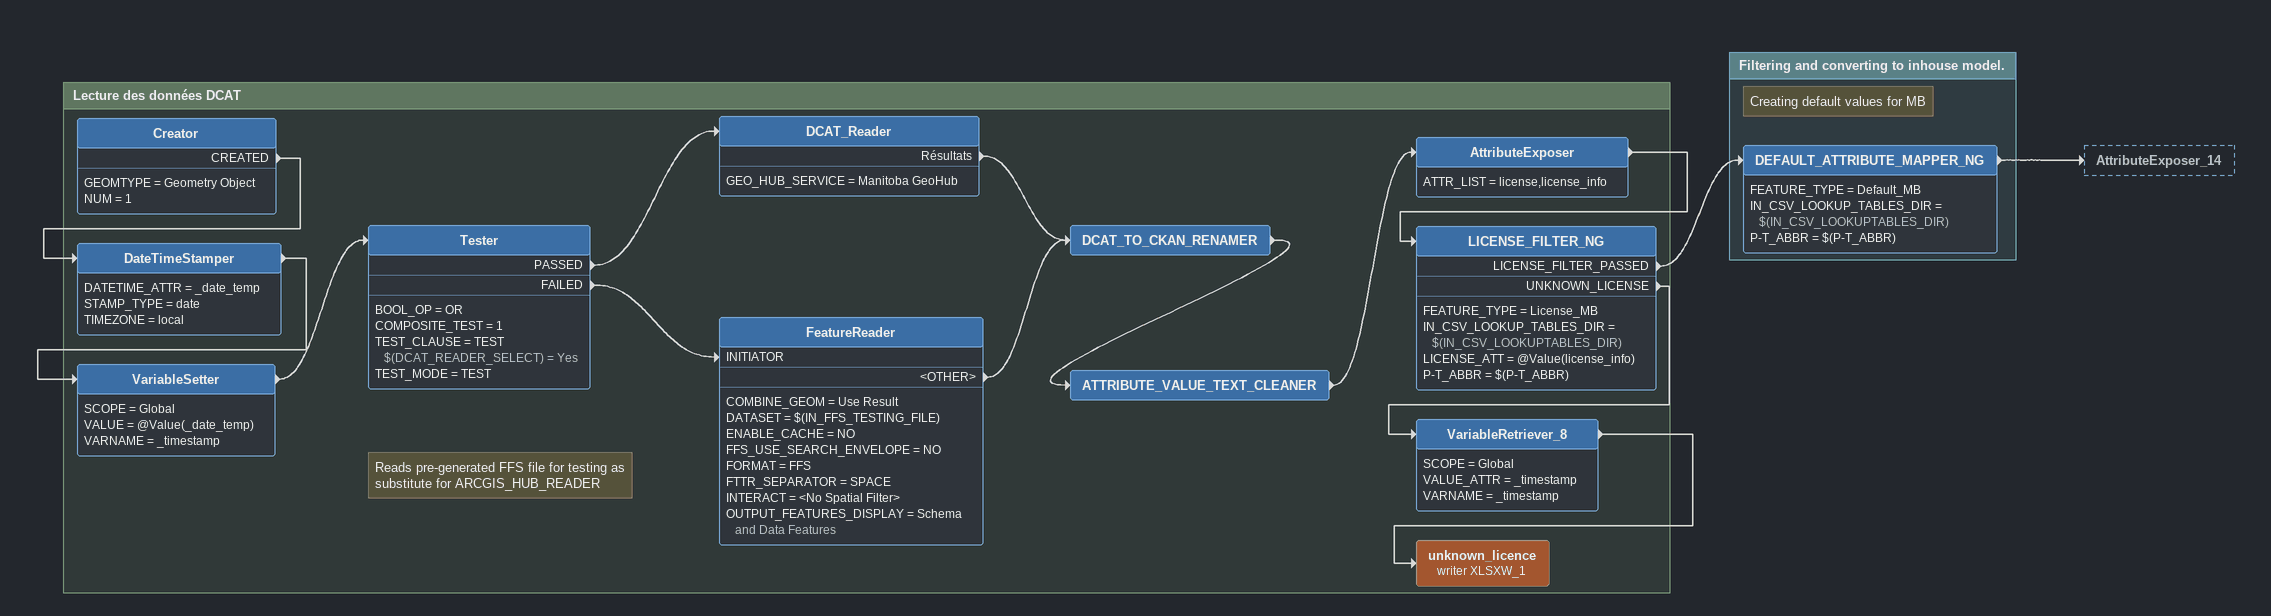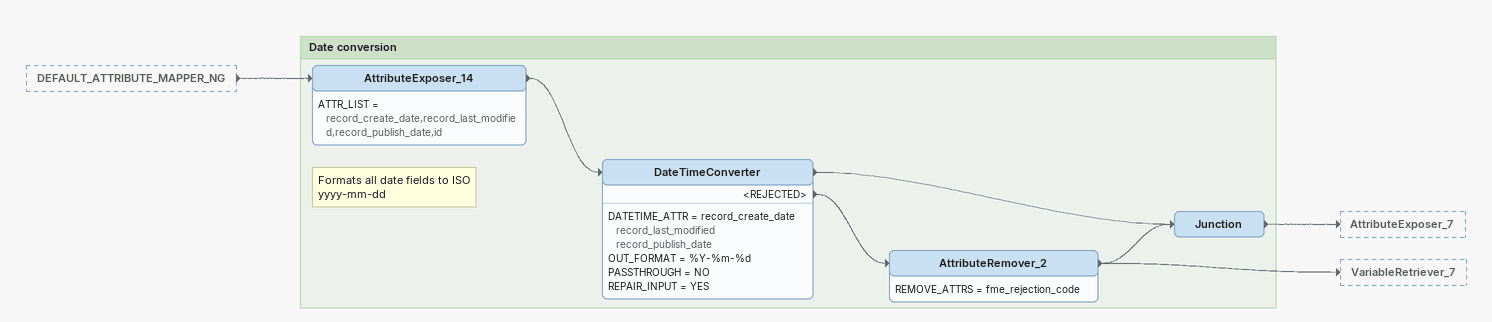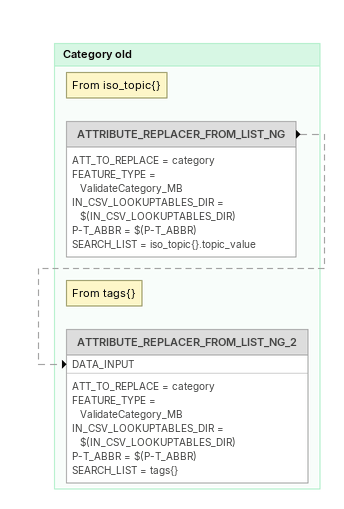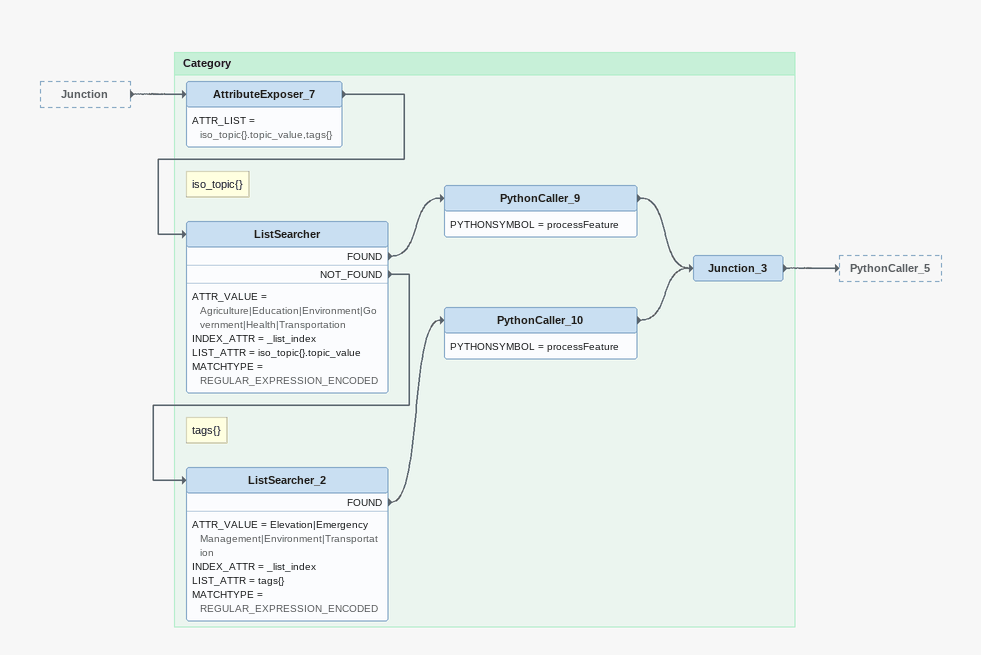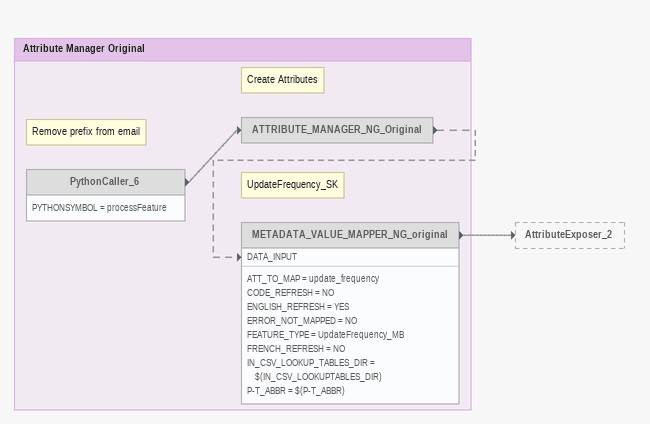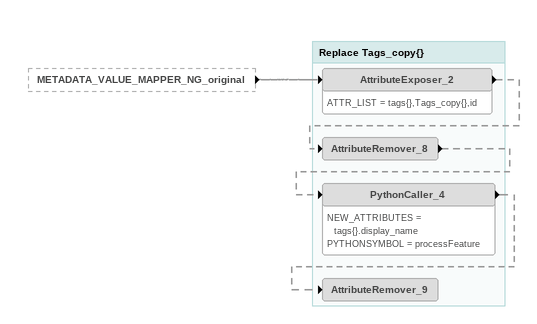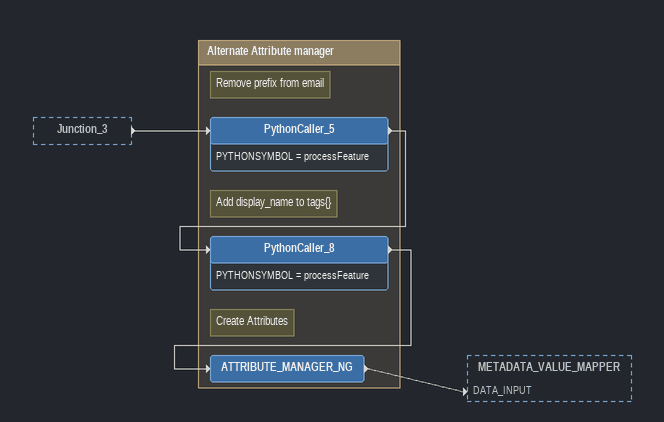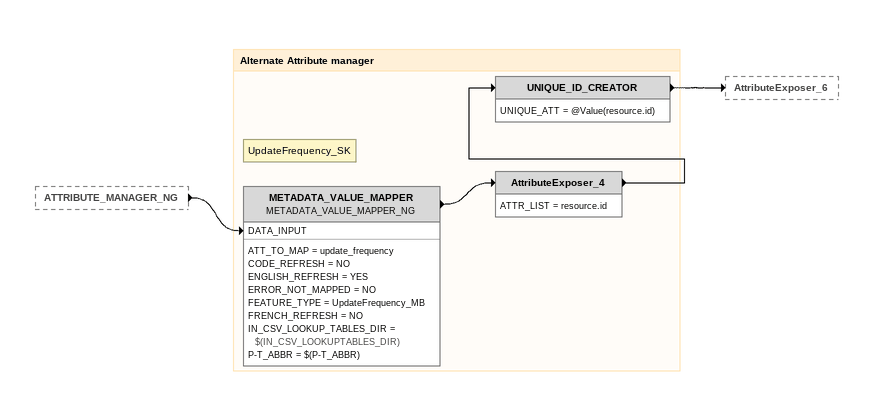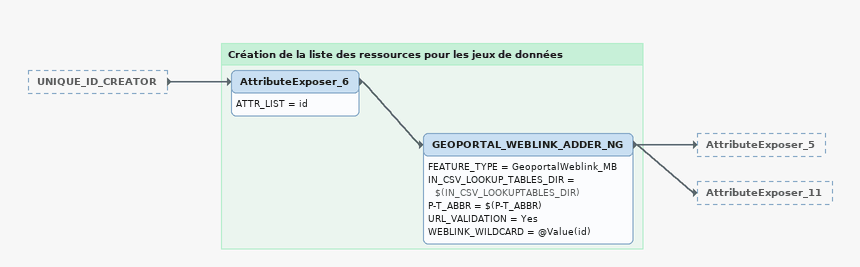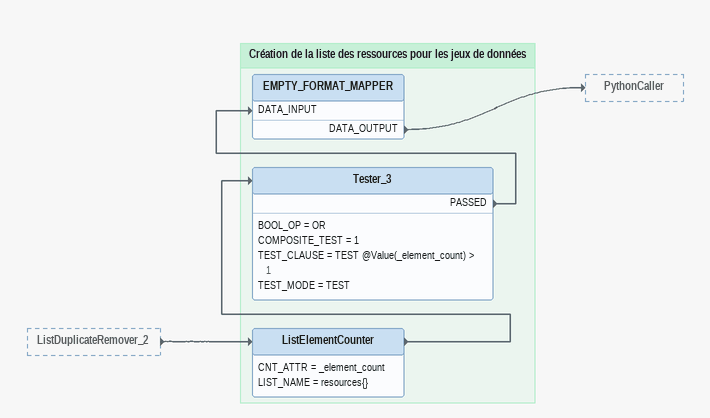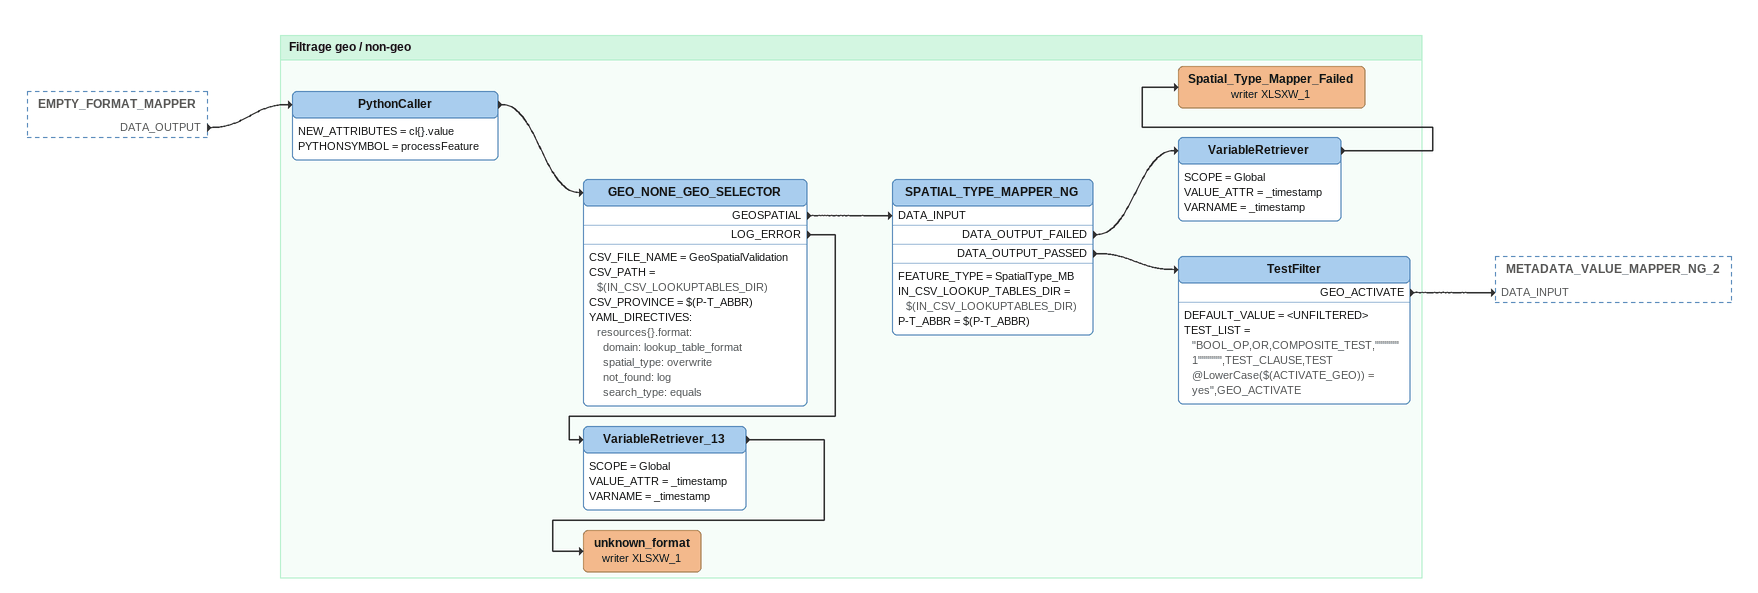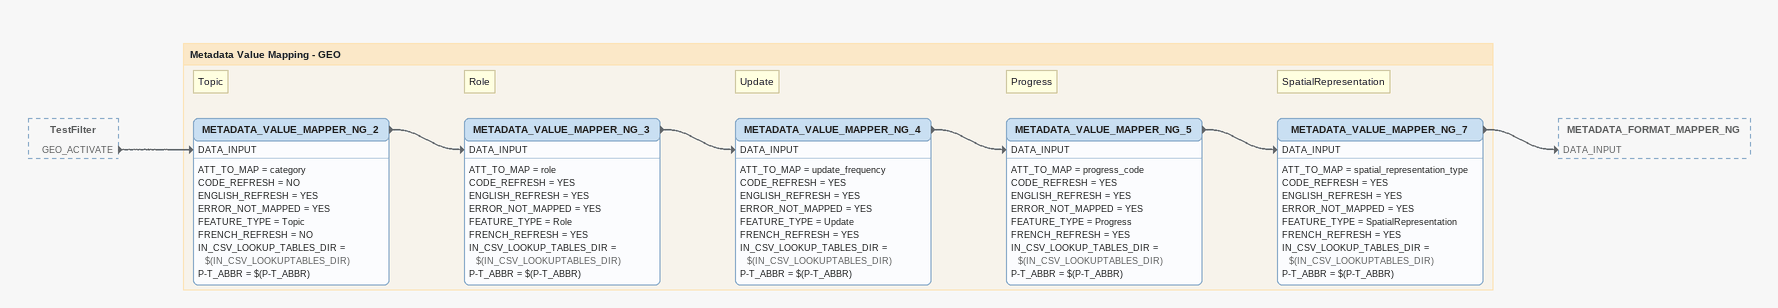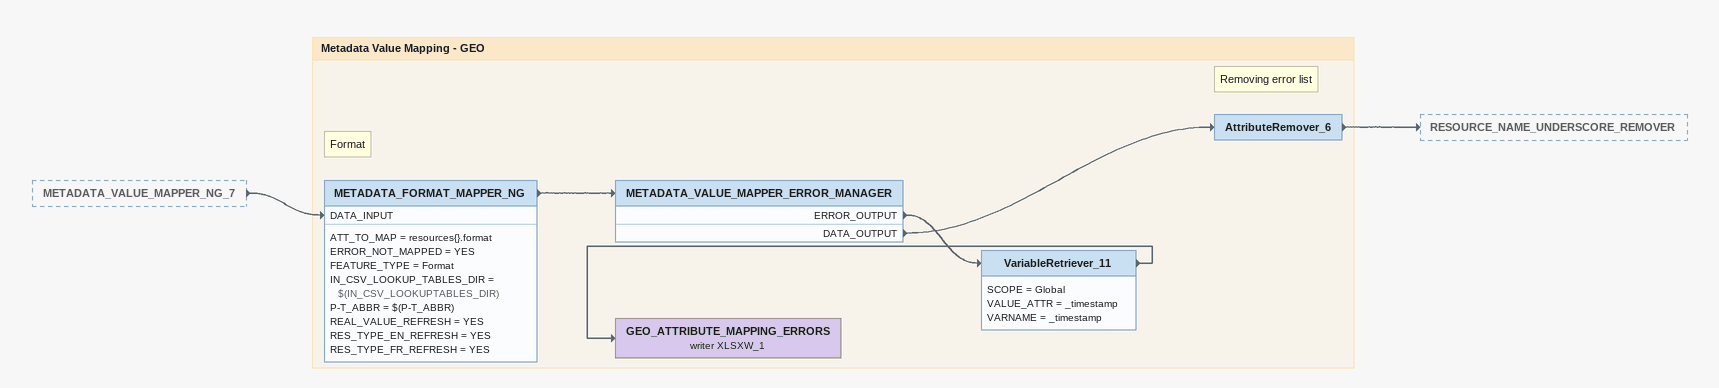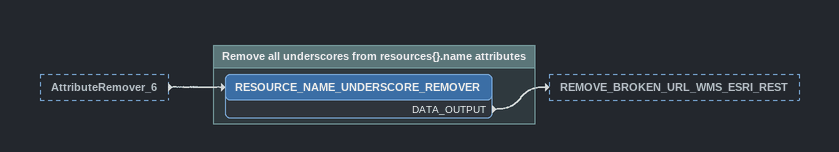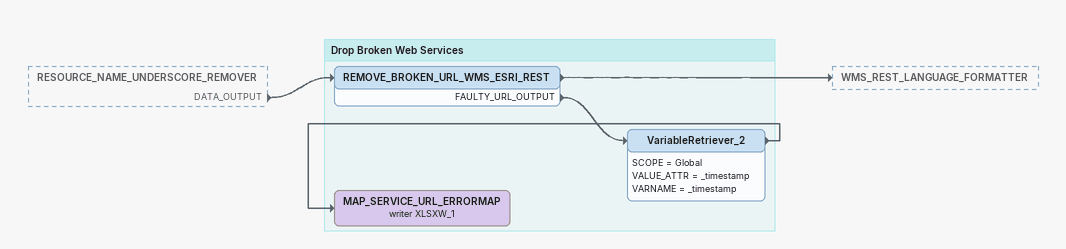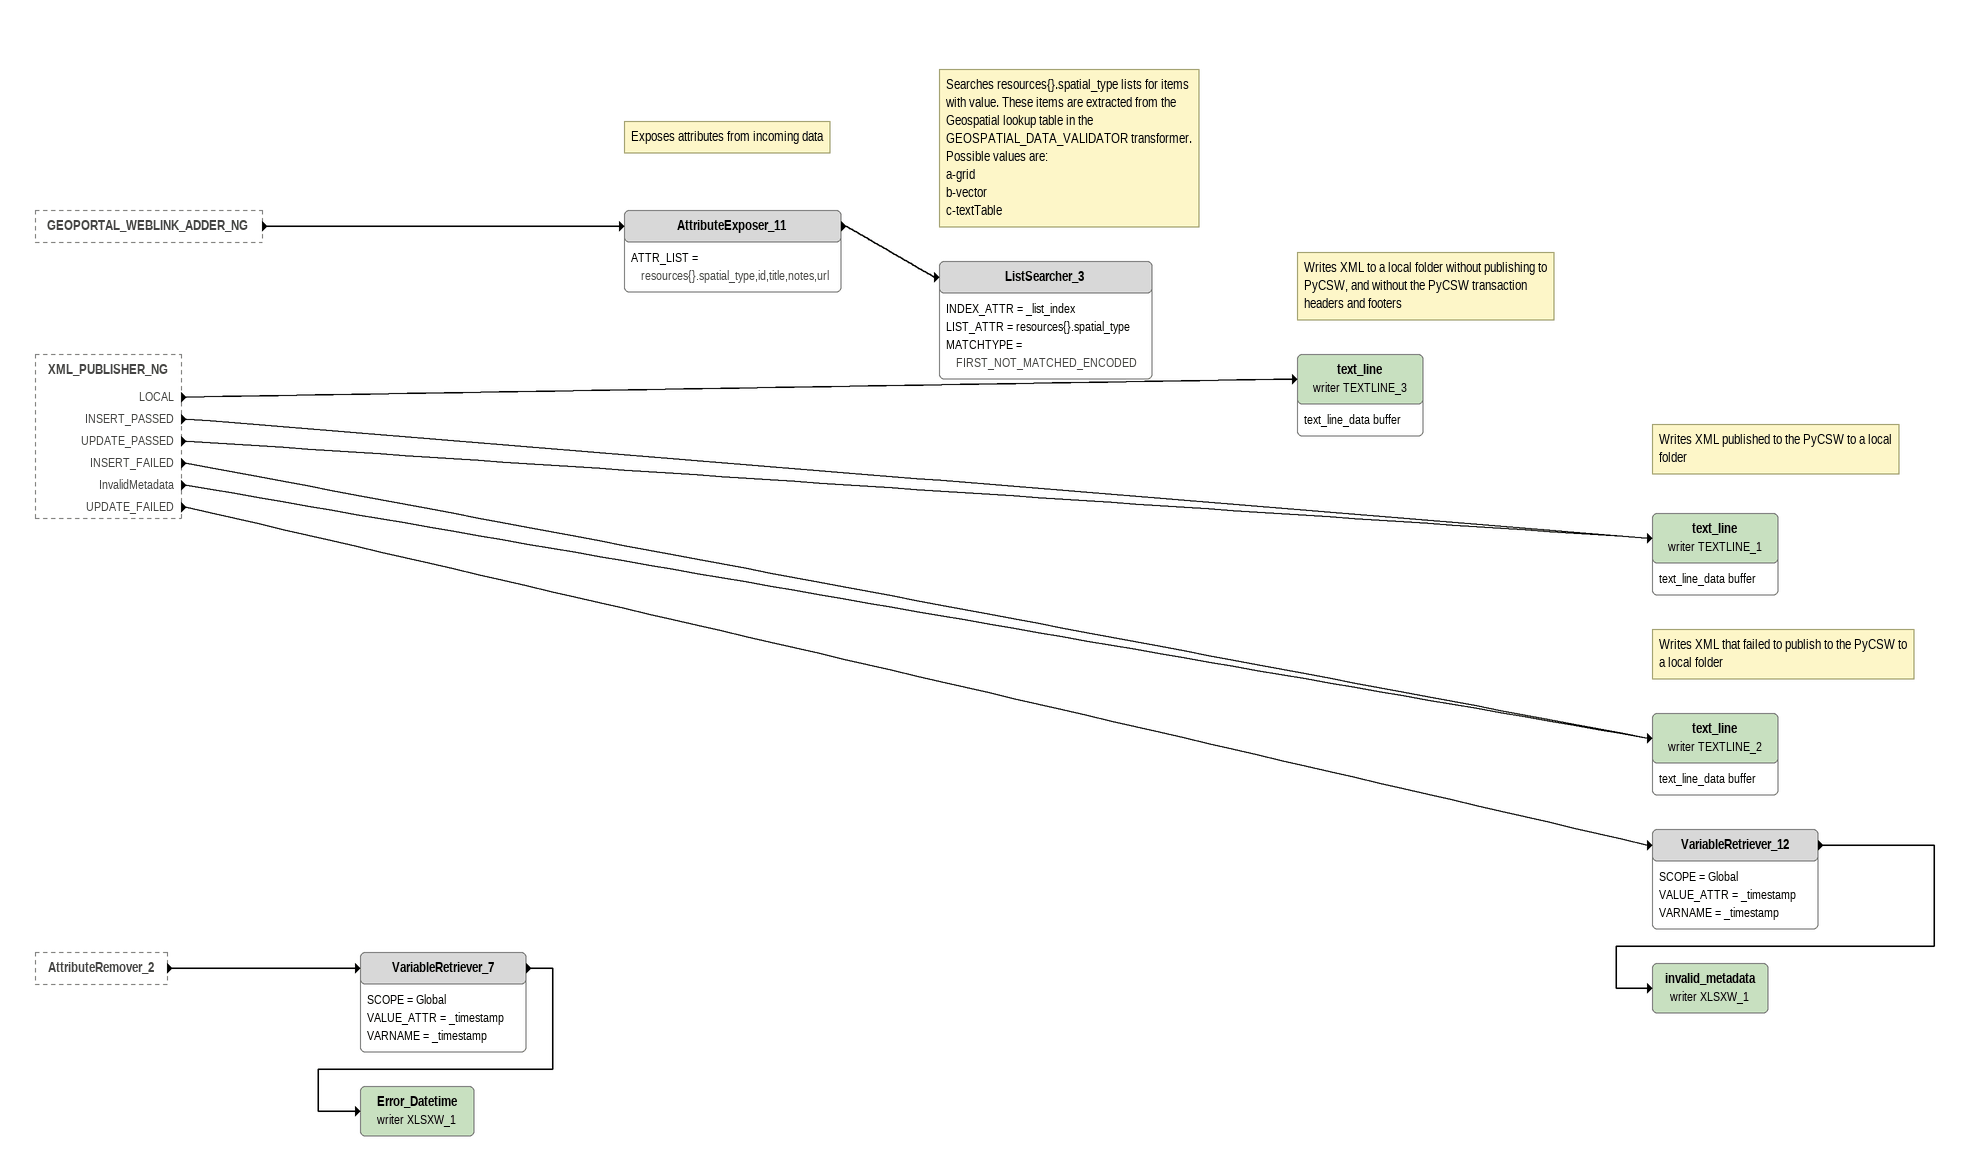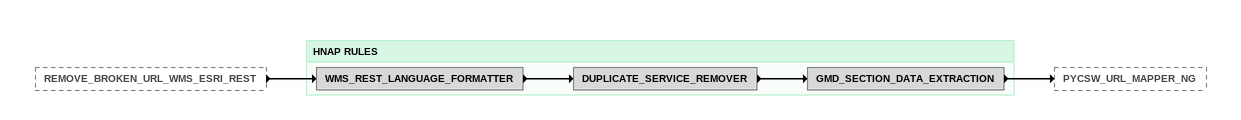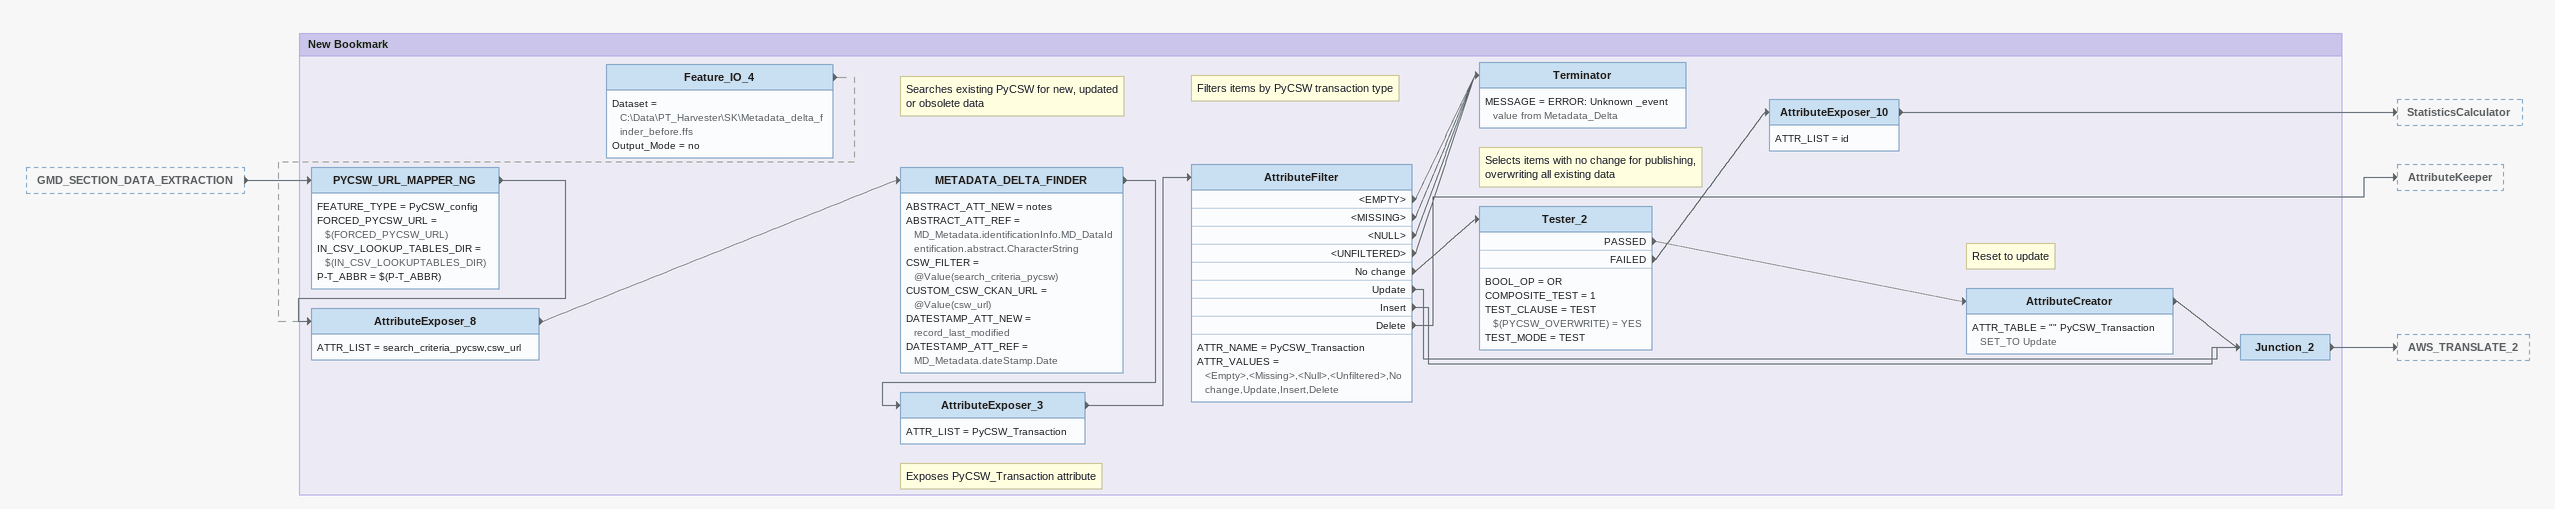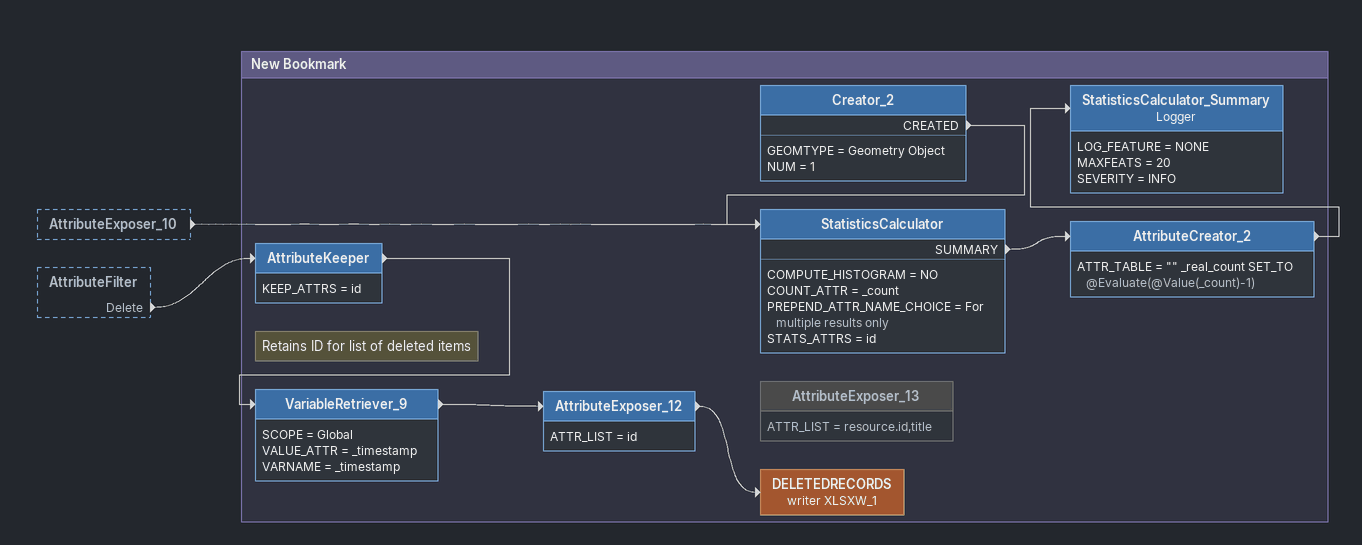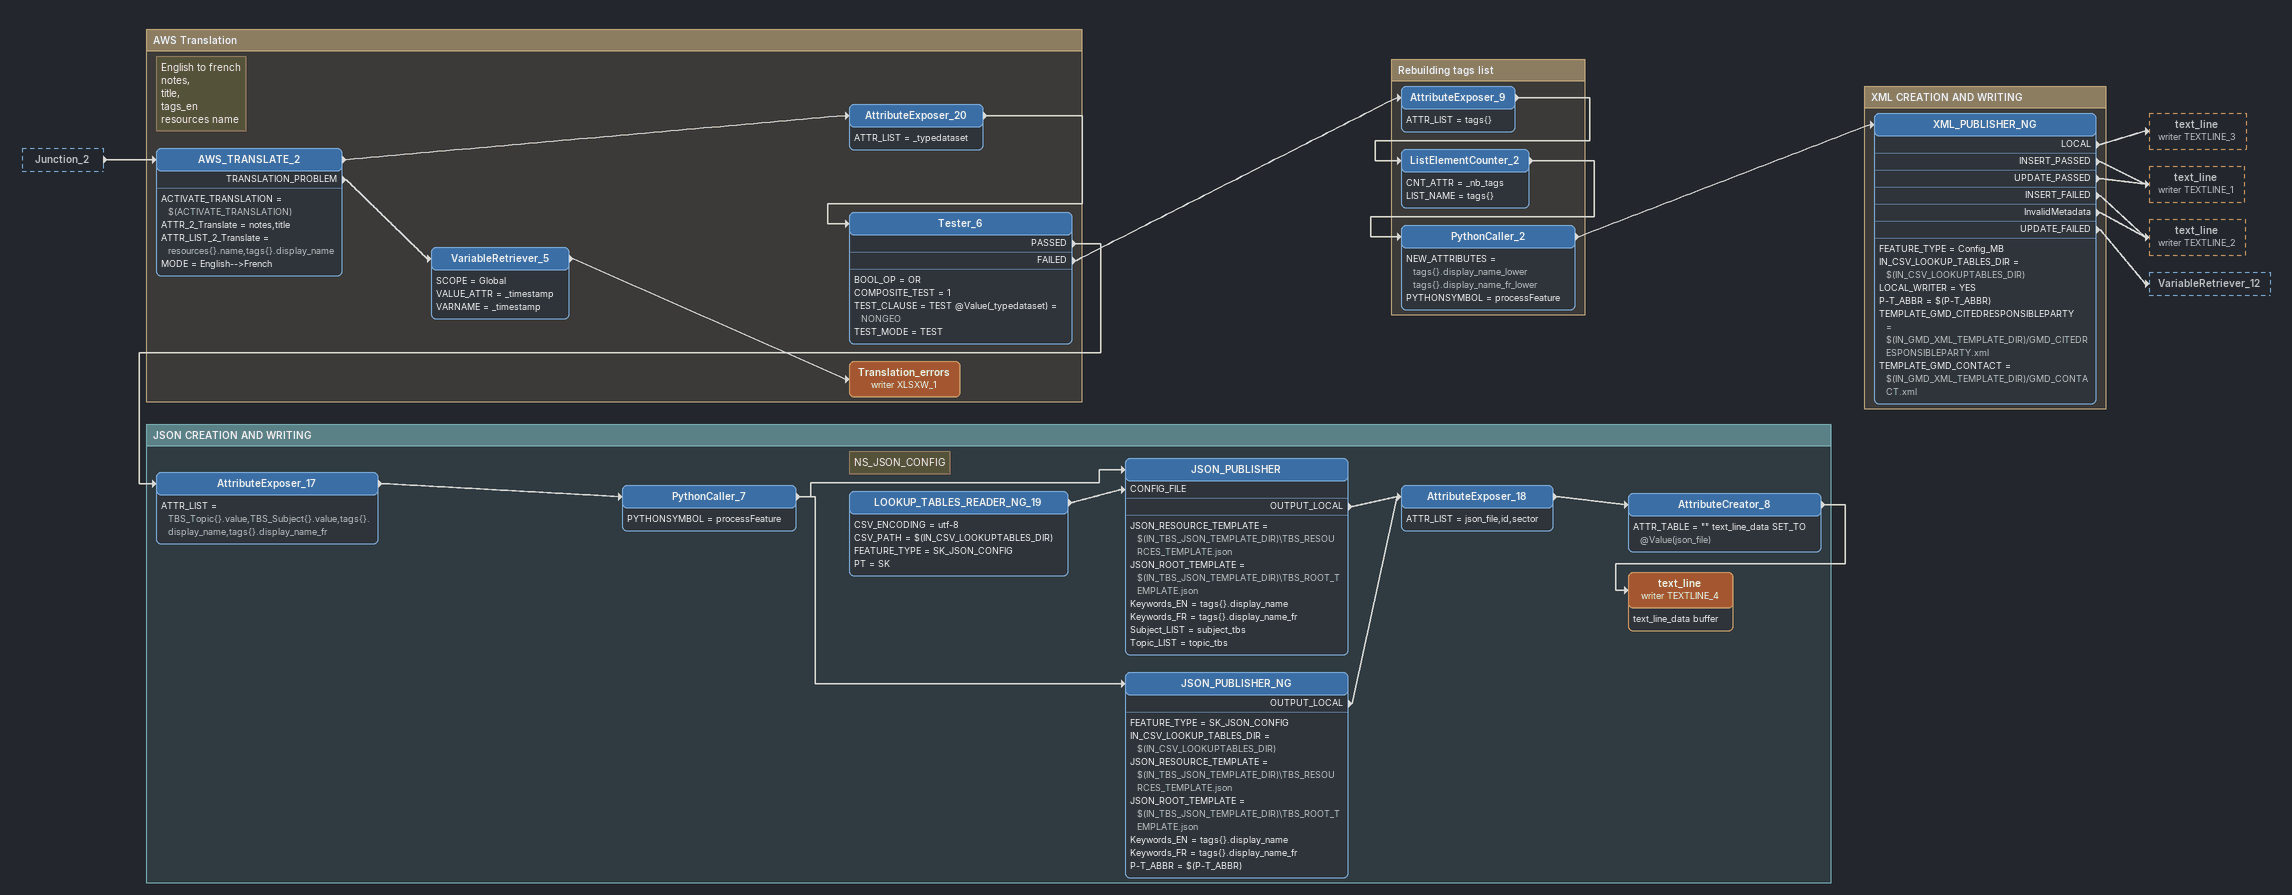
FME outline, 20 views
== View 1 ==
Bookmark: Lecture des données DCAT
Creator
    GEOMTYPE = Geometry Object
    NUM = 1
    CREATED -> DateTimeStamper
DateTimeStamper
    DATETIME_ATTR = _date_temp
    STAMP_TYPE = date
    TIMEZONE = local
    -> VariableSetter
VariableSetter
    SCOPE = Global
    VALUE = @Value(_date_temp)
    VARNAME = _timestamp
    -> Tester
Tester
    BOOL_OP = OR
    COMPOSITE_TEST = 1
    TEST_CLAUSE = TEST $(DCAT_READER_SELECT) = Yes
    TEST_MODE = TEST
    PASSED -> DCAT_Reader
    FAILED -> FeatureReader [INITIATOR]
DCAT_Reader
    GEO_HUB_SERVICE = Manitoba GeoHub
    Résultats -> DCAT_TO_CKAN_RENAMER
Note: Reads pre-generated FFS file for testing as substitute for ARCGIS_HUB_READER
FeatureReader
    COMBINE_GEOM = Use Result
    DATASET = $(IN_FFS_TESTING_FILE)
    ENABLE_CACHE = NO
    FFS_USE_SEARCH_ENVELOPE = NO
    FORMAT = FFS
    FTTR_SEPARATOR = SPACE
    INTERACT = <No Spatial Filter>
    OUTPUT_FEATURES_DISPLAY = Schema and Data Features
    <OTHER> -> DCAT_TO_CKAN_RENAMER
DCAT_TO_CKAN_RENAMER
    -> ATTRIBUTE_VALUE_TEXT_CLEANER
ATTRIBUTE_VALUE_TEXT_CLEANER
    -> AttributeExposer
AttributeExposer
    ATTR_LIST = license,license_info
    -> LICENSE_FILTER_NG
LICENSE_FILTER_NG
    FEATURE_TYPE = License_MB
    IN_CSV_LOOKUP_TABLES_DIR = $(IN_CSV_LOOKUPTABLES_DIR)
    LICENSE_ATT = @Value(license_info)
    P-T_ABBR = $(P-T_ABBR)
    LICENSE_FILTER_PASSED -> DEFAULT_ATTRIBUTE_MAPPER_NG
    UNKNOWN_LICENSE -> VariableRetriever_8
VariableRetriever_8
    SCOPE = Global
    VALUE_ATTR = _timestamp
    VARNAME = _timestamp
    -> unknown_licence (writer XLSXW_1)
unknown_licence (writer XLSXW_1)

Bookmark: Filtering and converting to inhouse model.
Note: Creating default values for MB
DEFAULT_ATTRIBUTE_MAPPER_NG
    FEATURE_TYPE = Default_MB
    IN_CSV_LOOKUP_TABLES_DIR = $(IN_CSV_LOOKUPTABLES_DIR)
    P-T_ABBR = $(P-T_ABBR)
    -> AttributeExposer_14

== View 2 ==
DEFAULT_ATTRIBUTE_MAPPER_NG [outside]
    -> AttributeExposer_14

Bookmark: Date conversion
AttributeExposer_14
    ATTR_LIST = record_create_date,record_last_modified,record_publish_date,id
    -> DateTimeConverter
Note: Formats all date fields to ISO yyyy-mm-dd
DateTimeConverter
    DATETIME_ATTR = record_create_date record_last_modified record_publish_date
    OUT_FORMAT = %Y-%m-%d
    PASSTHROUGH = NO
    REPAIR_INPUT = YES
    -> Junction
    <REJECTED> -> AttributeRemover_2
AttributeRemover_2
    REMOVE_ATTRS = fme_rejection_code
    -> VariableRetriever_7
    -> Junction
Junction
    -> AttributeExposer_7

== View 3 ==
Bookmark: Category old
Note: From iso_topic{}
ATTRIBUTE_REPLACER_FROM_LIST_NG [off]
    ATT_TO_REPLACE = category
    FEATURE_TYPE = ValidateCategory_MB
    IN_CSV_LOOKUPTABLES_DIR = $(IN_CSV_LOOKUPTABLES_DIR)
    P-T_ABBR = $(P-T_ABBR)
    SEARCH_LIST = iso_topic{}.topic_value
    -> ATTRIBUTE_REPLACER_FROM_LIST_NG_2 [DATA_INPUT] [off]
Note: From tags{}
ATTRIBUTE_REPLACER_FROM_LIST_NG_2 [off]
    ATT_TO_REPLACE = category
    FEATURE_TYPE = ValidateCategory_MB
    IN_CSV_LOOKUPTABLES_DIR = $(IN_CSV_LOOKUPTABLES_DIR)
    P-T_ABBR = $(P-T_ABBR)
    SEARCH_LIST = tags{}

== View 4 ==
Junction [outside]
    -> AttributeExposer_7

Bookmark: Category
AttributeExposer_7
    ATTR_LIST = iso_topic{}.topic_value,tags{}
    -> ListSearcher
Note: iso_topic{}
ListSearcher
    ATTR_VALUE = Agriculture|Education|Environment|Government|Health|Transportation
    INDEX_ATTR = _list_index
    LIST_ATTR = iso_topic{}.topic_value
    MATCHTYPE = REGULAR_EXPRESSION_ENCODED
    FOUND -> PythonCaller_9
    NOT_FOUND -> ListSearcher_2
PythonCaller_9
    PYTHONSYMBOL = processFeature
    -> Junction_3
Note: tags{}
ListSearcher_2
    ATTR_VALUE = Elevation|Emergency Management|Environment|Transportation
    INDEX_ATTR = _list_index
    LIST_ATTR = tags{}
    MATCHTYPE = REGULAR_EXPRESSION_ENCODED
    FOUND -> PythonCaller_10
PythonCaller_10
    PYTHONSYMBOL = processFeature
    -> Junction_3
Junction_3
    -> PythonCaller_5

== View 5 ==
Bookmark: Attribute Manager Original
Note: Remove prefix from email
PythonCaller_6 [off]
    PYTHONSYMBOL = processFeature
    -> ATTRIBUTE_MANAGER_NG_Original [off]
Note: Create Attributes
ATTRIBUTE_MANAGER_NG_Original [off]
    -> METADATA_VALUE_MAPPER_NG_original [DATA_INPUT] [off]
Note: UpdateFrequency_SK
METADATA_VALUE_MAPPER_NG_original [off]
    ATT_TO_MAP = update_frequency
    CODE_REFRESH = NO
    ENGLISH_REFRESH = YES
    ERROR_NOT_MAPPED = NO
    FEATURE_TYPE = UpdateFrequency_MB
    FRENCH_REFRESH = NO
    IN_CSV_LOOKUP_TABLES_DIR = $(IN_CSV_LOOKUPTABLES_DIR)
    P-T_ABBR = $(P-T_ABBR)
    -> AttributeExposer_2 [off]

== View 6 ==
METADATA_VALUE_MAPPER_NG_original [outside]
    -> AttributeExposer_2 [off]

Bookmark: Replace Tags_copy{}
AttributeExposer_2 [off]
    ATTR_LIST = tags{},Tags_copy{},id
    -> AttributeRemover_8 [off]
AttributeRemover_8 [off]
    -> PythonCaller_4 [off]
PythonCaller_4 [off]
    NEW_ATTRIBUTES = tags{}.display_name
    PYTHONSYMBOL = processFeature
    -> AttributeRemover_9 [off]
AttributeRemover_9 [off]

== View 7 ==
Junction_3 [outside]
    -> PythonCaller_5

Bookmark: Alternate Attribute manager
Note: Remove prefix from email
PythonCaller_5
    PYTHONSYMBOL = processFeature
    -> PythonCaller_8
Note: Add display_name to tags{}
PythonCaller_8
    PYTHONSYMBOL = processFeature
    -> ATTRIBUTE_MANAGER_NG
Note: Create Attributes
ATTRIBUTE_MANAGER_NG
    -> METADATA_VALUE_MAPPER [DATA_INPUT]

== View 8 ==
ATTRIBUTE_MANAGER_NG [outside]
    -> METADATA_VALUE_MAPPER [DATA_INPUT]

Bookmark: Alternate Attribute manager
Note: UpdateFrequency_SK
METADATA_VALUE_MAPPER: METADATA_VALUE_MAPPER_NG
    ATT_TO_MAP = update_frequency
    CODE_REFRESH = NO
    ENGLISH_REFRESH = YES
    ERROR_NOT_MAPPED = NO
    FEATURE_TYPE = UpdateFrequency_MB
    FRENCH_REFRESH = NO
    IN_CSV_LOOKUP_TABLES_DIR = $(IN_CSV_LOOKUPTABLES_DIR)
    P-T_ABBR = $(P-T_ABBR)
    -> AttributeExposer_4
AttributeExposer_4
    ATTR_LIST = resource.id
    -> UNIQUE_ID_CREATOR
UNIQUE_ID_CREATOR
    UNIQUE_ATT = @Value(resource.id)
    -> AttributeExposer_6

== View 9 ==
UNIQUE_ID_CREATOR [outside]
    -> AttributeExposer_6

Bookmark: Création de la liste des ressources pour les jeux de données
AttributeExposer_6
    ATTR_LIST = id
    -> GEOPORTAL_WEBLINK_ADDER_NG
GEOPORTAL_WEBLINK_ADDER_NG
    FEATURE_TYPE = GeoportalWeblink_MB
    IN_CSV_LOOKUP_TABLES_DIR = $(IN_CSV_LOOKUPTABLES_DIR)
    P-T_ABBR = $(P-T_ABBR)
    URL_VALIDATION = Yes
    WEBLINK_WILDCARD = @Value(id)
    -> AttributeExposer_5
    -> AttributeExposer_11

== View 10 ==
ListDuplicateRemover_2 [outside]
    -> ListElementCounter

Bookmark: Création de la liste des ressources pour les jeux de données
ListElementCounter
    CNT_ATTR = _element_count
    LIST_NAME = resources{}
    -> Tester_3
Tester_3
    BOOL_OP = OR
    COMPOSITE_TEST = 1
    TEST_CLAUSE = TEST @Value(_element_count) > 1
    TEST_MODE = TEST
    PASSED -> EMPTY_FORMAT_MAPPER [DATA_INPUT]
EMPTY_FORMAT_MAPPER
    DATA_OUTPUT -> PythonCaller

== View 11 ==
EMPTY_FORMAT_MAPPER [outside]
    DATA_OUTPUT -> PythonCaller

Bookmark: Filtrage geo / non-geo
PythonCaller
    NEW_ATTRIBUTES = cl{}.value
    PYTHONSYMBOL = processFeature
    -> GEO_NONE_GEO_SELECTOR
GEO_NONE_GEO_SELECTOR
    CSV_FILE_NAME = GeoSpatialValidation
    CSV_PATH = $(IN_CSV_LOOKUPTABLES_DIR)
    CSV_PROVINCE = $(P-T_ABBR)
    YAML_DIRECTIVES:
      resources{}.format:
        domain: lookup_table_format
        spatial_type: overwrite
        not_found: log
        search_type: equals
    GEOSPATIAL -> SPATIAL_TYPE_MAPPER_NG [DATA_INPUT]
    LOG_ERROR -> VariableRetriever_13
SPATIAL_TYPE_MAPPER_NG
    FEATURE_TYPE = SpatialType_MB
    IN_CSV_LOOKUP_TABLES_DIR = $(IN_CSV_LOOKUPTABLES_DIR)
    P-T_ABBR = $(P-T_ABBR)
    DATA_OUTPUT_FAILED -> VariableRetriever
    DATA_OUTPUT_PASSED -> TestFilter
VariableRetriever
    SCOPE = Global
    VALUE_ATTR = _timestamp
    VARNAME = _timestamp
    -> Spatial_Type_Mapper_Failed (writer XLSXW_1)
Spatial_Type_Mapper_Failed (writer XLSXW_1)
TestFilter
    DEFAULT_VALUE = <UNFILTERED>
    TEST_LIST = "BOOL_OP,OR,COMPOSITE_TEST,""""""1"""""",TEST_CLAUSE,TEST @LowerCase($(ACTIVATE_GEO)) = yes",GEO_ACTIVATE
    GEO_ACTIVATE -> METADATA_VALUE_MAPPER_NG_2 [DATA_INPUT]
VariableRetriever_13
    SCOPE = Global
    VALUE_ATTR = _timestamp
    VARNAME = _timestamp
    -> unknown_format (writer XLSXW_1)
unknown_format (writer XLSXW_1)

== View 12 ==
TestFilter [outside]
    GEO_ACTIVATE -> METADATA_VALUE_MAPPER_NG_2 [DATA_INPUT]

Bookmark: Metadata Value Mapping - GEO
Note: Topic
METADATA_VALUE_MAPPER_NG_2
    ATT_TO_MAP = category
    CODE_REFRESH = NO
    ENGLISH_REFRESH = YES
    ERROR_NOT_MAPPED = YES
    FEATURE_TYPE = Topic
    FRENCH_REFRESH = NO
    IN_CSV_LOOKUP_TABLES_DIR = $(IN_CSV_LOOKUPTABLES_DIR)
    P-T_ABBR = $(P-T_ABBR)
    -> METADATA_VALUE_MAPPER_NG_3 [DATA_INPUT]
Note: Role
METADATA_VALUE_MAPPER_NG_3
    ATT_TO_MAP = role
    CODE_REFRESH = YES
    ENGLISH_REFRESH = YES
    ERROR_NOT_MAPPED = YES
    FEATURE_TYPE = Role
    FRENCH_REFRESH = YES
    IN_CSV_LOOKUP_TABLES_DIR = $(IN_CSV_LOOKUPTABLES_DIR)
    P-T_ABBR = $(P-T_ABBR)
    -> METADATA_VALUE_MAPPER_NG_4 [DATA_INPUT]
Note: Update
METADATA_VALUE_MAPPER_NG_4
    ATT_TO_MAP = update_frequency
    CODE_REFRESH = YES
    ENGLISH_REFRESH = YES
    ERROR_NOT_MAPPED = YES
    FEATURE_TYPE = Update
    FRENCH_REFRESH = YES
    IN_CSV_LOOKUP_TABLES_DIR = $(IN_CSV_LOOKUPTABLES_DIR)
    P-T_ABBR = $(P-T_ABBR)
    -> METADATA_VALUE_MAPPER_NG_5 [DATA_INPUT]
Note: Progress
METADATA_VALUE_MAPPER_NG_5
    ATT_TO_MAP = progress_code
    CODE_REFRESH = YES
    ENGLISH_REFRESH = YES
    ERROR_NOT_MAPPED = YES
    FEATURE_TYPE = Progress
    FRENCH_REFRESH = YES
    IN_CSV_LOOKUP_TABLES_DIR = $(IN_CSV_LOOKUPTABLES_DIR)
    P-T_ABBR = $(P-T_ABBR)
    -> METADATA_VALUE_MAPPER_NG_7 [DATA_INPUT]
Note: SpatialRepresentation
METADATA_VALUE_MAPPER_NG_7
    ATT_TO_MAP = spatial_representation_type
    CODE_REFRESH = YES
    ENGLISH_REFRESH = YES
    ERROR_NOT_MAPPED = YES
    FEATURE_TYPE = SpatialRepresentation
    FRENCH_REFRESH = YES
    IN_CSV_LOOKUP_TABLES_DIR = $(IN_CSV_LOOKUPTABLES_DIR)
    P-T_ABBR = $(P-T_ABBR)
    -> METADATA_FORMAT_MAPPER_NG [DATA_INPUT]

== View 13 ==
METADATA_VALUE_MAPPER_NG_7 [outside]
    -> METADATA_FORMAT_MAPPER_NG [DATA_INPUT]

Bookmark: Metadata Value Mapping - GEO
Note: Format
METADATA_FORMAT_MAPPER_NG
    ATT_TO_MAP = resources{}.format
    ERROR_NOT_MAPPED = YES
    FEATURE_TYPE = Format
    IN_CSV_LOOKUP_TABLES_DIR = $(IN_CSV_LOOKUPTABLES_DIR)
    P-T_ABBR = $(P-T_ABBR)
    REAL_VALUE_REFRESH = YES
    RES_TYPE_EN_REFRESH = YES
    RES_TYPE_FR_REFRESH = YES
    -> METADATA_VALUE_MAPPER_ERROR_MANAGER
METADATA_VALUE_MAPPER_ERROR_MANAGER
    ERROR_OUTPUT -> VariableRetriever_11
    DATA_OUTPUT -> AttributeRemover_6
Note: Removing error list
AttributeRemover_6
    -> RESOURCE_NAME_UNDERSCORE_REMOVER
VariableRetriever_11
    SCOPE = Global
    VALUE_ATTR = _timestamp
    VARNAME = _timestamp
    -> GEO_ATTRIBUTE_MAPPING_ERRORS (writer XLSXW_1)
GEO_ATTRIBUTE_MAPPING_ERRORS (writer XLSXW_1)

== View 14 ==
AttributeRemover_6 [outside]
    -> RESOURCE_NAME_UNDERSCORE_REMOVER

Bookmark: Remove all underscores from resources{}.name attributes
RESOURCE_NAME_UNDERSCORE_REMOVER
    DATA_OUTPUT -> REMOVE_BROKEN_URL_WMS_ESRI_REST

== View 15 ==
RESOURCE_NAME_UNDERSCORE_REMOVER [outside]
    DATA_OUTPUT -> REMOVE_BROKEN_URL_WMS_ESRI_REST

Bookmark: Drop Broken Web Services
REMOVE_BROKEN_URL_WMS_ESRI_REST
    -> WMS_REST_LANGUAGE_FORMATTER
    FAULTY_URL_OUTPUT -> VariableRetriever_2
VariableRetriever_2
    SCOPE = Global
    VALUE_ATTR = _timestamp
    VARNAME = _timestamp
    -> MAP_SERVICE_URL_ERRORMAP (writer XLSXW_1)
MAP_SERVICE_URL_ERRORMAP (writer XLSXW_1)

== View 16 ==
GEOPORTAL_WEBLINK_ADDER_NG [outside]
    -> AttributeExposer_11
XML_PUBLISHER_NG [outside]
    LOCAL -> text_line (writer TEXTLINE_3)
    INSERT_PASSED -> text_line (writer TEXTLINE_1)
    UPDATE_PASSED -> text_line (writer TEXTLINE_1)
    INSERT_FAILED -> text_line (writer TEXTLINE_2)
    InvalidMetadata -> text_line (writer TEXTLINE_2)
    UPDATE_FAILED -> VariableRetriever_12
AttributeRemover_2 [outside]
    -> VariableRetriever_7
Note: Exposes attributes from incoming data
AttributeExposer_11
    ATTR_LIST = resources{}.spatial_type,id,title,notes,url
    -> ListSearcher_3
Note: Searches resources{}.spatial_type lists for items with value. These items are extracted from the Geospatial lookup table in the GEOSPATIAL_DATA_VALIDATOR transformer. Possible values are: / a-grid / b-vector / c-textTable
ListSearcher_3
    INDEX_ATTR = _list_index
    LIST_ATTR = resources{}.spatial_type
    MATCHTYPE = FIRST_NOT_MATCHED_ENCODED
VariableRetriever_7
    SCOPE = Global
    VALUE_ATTR = _timestamp
    VARNAME = _timestamp
    -> Error_Datetime (writer XLSXW_1)
Error_Datetime (writer XLSXW_1)
Note: Writes XML to a local folder without publishing to PyCSW, and without the PyCSW transaction headers and footers
text_line (writer TEXTLINE_3)
    attributes: text_line_data buffer
Note: Writes XML published to the PyCSW to a local folder
text_line (writer TEXTLINE_1)
    attributes: text_line_data buffer
Note: Writes XML that failed to publish to the PyCSW to a local folder
text_line (writer TEXTLINE_2)
    attributes: text_line_data buffer
VariableRetriever_12
    SCOPE = Global
    VALUE_ATTR = _timestamp
    VARNAME = _timestamp
    -> invalid_metadata (writer XLSXW_1)
invalid_metadata (writer XLSXW_1)

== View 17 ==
REMOVE_BROKEN_URL_WMS_ESRI_REST [outside]
    -> WMS_REST_LANGUAGE_FORMATTER

Bookmark: HNAP RULES
WMS_REST_LANGUAGE_FORMATTER
    -> DUPLICATE_SERVICE_REMOVER
DUPLICATE_SERVICE_REMOVER
    -> GMD_SECTION_DATA_EXTRACTION
GMD_SECTION_DATA_EXTRACTION
    -> PYCSW_URL_MAPPER_NG

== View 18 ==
GMD_SECTION_DATA_EXTRACTION [outside]
    -> PYCSW_URL_MAPPER_NG

Bookmark: New Bookmark
PYCSW_URL_MAPPER_NG
    FEATURE_TYPE = PyCSW_config
    FORCED_PYCSW_URL = $(FORCED_PYCSW_URL)
    IN_CSV_LOOKUP_TABLES_DIR = $(IN_CSV_LOOKUPTABLES_DIR)
    P-T_ABBR = $(P-T_ABBR)
    -> AttributeExposer_8
Feature_IO_4
    Dataset = C:\Data\PT_Harvester\SK\Metadata_delta_finder_before.ffs
    Output_Mode = no
    -> AttributeExposer_8 [off]
AttributeExposer_8
    ATTR_LIST = search_criteria_pycsw,csw_url
    -> METADATA_DELTA_FINDER
Note: Searches existing PyCSW for new, updated or obsolete data
METADATA_DELTA_FINDER
    ABSTRACT_ATT_NEW = notes
    ABSTRACT_ATT_REF = MD_Metadata.identificationInfo.MD_DataIdentification.abstract.CharacterString
    CSW_FILTER = @Value(search_criteria_pycsw)
    CUSTOM_CSW_CKAN_URL = @Value(csw_url)
    DATESTAMP_ATT_NEW = record_last_modified
    DATESTAMP_ATT_REF = MD_Metadata.dateStamp.Date
    -> AttributeExposer_3
Note: Exposes PyCSW_Transaction attribute
AttributeExposer_3
    ATTR_LIST = PyCSW_Transaction
    -> AttributeFilter
Note: Filters items by PyCSW transaction type
AttributeFilter
    ATTR_NAME = PyCSW_Transaction
    ATTR_VALUES = <Empty>,<Missing>,<Null>,<Unfiltered>,No change,Update,Insert,Delete
    <EMPTY> -> Terminator
    <MISSING> -> Terminator
    <NULL> -> Terminator
    <UNFILTERED> -> Terminator
    No change -> Tester_2
    Update -> Junction_2
    Insert -> Junction_2
    Delete -> AttributeKeeper
Terminator
    MESSAGE = ERROR: Unknown _event value from Metadata_Delta
Note: Selects items with no change for publishing, overwriting all existing data
Tester_2
    BOOL_OP = OR
    COMPOSITE_TEST = 1
    TEST_CLAUSE = TEST $(PYCSW_OVERWRITE) = YES
    TEST_MODE = TEST
    PASSED -> AttributeCreator
    FAILED -> AttributeExposer_10
AttributeExposer_10
    ATTR_LIST = id
    -> StatisticsCalculator
Note: Reset to update
AttributeCreator
    ATTR_TABLE = "" PyCSW_Transaction SET_TO Update
    -> Junction_2
Junction_2
    -> AWS_TRANSLATE_2

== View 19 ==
AttributeExposer_10 [outside]
    -> StatisticsCalculator
AttributeFilter [outside]
    Delete -> AttributeKeeper

Bookmark: New Bookmark
Note: Retains ID for list of deleted items
AttributeKeeper
    KEEP_ATTRS = id
    -> VariableRetriever_9
VariableRetriever_9
    SCOPE = Global
    VALUE_ATTR = _timestamp
    VARNAME = _timestamp
    -> AttributeExposer_12
AttributeExposer_12
    ATTR_LIST = id
    -> DELETEDRECORDS (writer XLSXW_1)
DELETEDRECORDS (writer XLSXW_1)
Creator_2
    GEOMTYPE = Geometry Object
    NUM = 1
    CREATED -> StatisticsCalculator
StatisticsCalculator
    COMPUTE_HISTOGRAM = NO
    COUNT_ATTR = _count
    PREPEND_ATTR_NAME_CHOICE = For multiple results only
    STATS_ATTRS = id
    SUMMARY -> AttributeCreator_2
AttributeCreator_2
    ATTR_TABLE = "" _real_count SET_TO @Evaluate(@Value(_count)-1)
    -> StatisticsCalculator_Summary
StatisticsCalculator_Summary: Logger
    LOG_FEATURE = NONE
    MAXFEATS = 20
    SEVERITY = INFO
AttributeExposer_13 [off]
    ATTR_LIST = resource.id,title

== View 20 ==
Junction_2 [outside]
    -> AWS_TRANSLATE_2

Bookmark: AWS Translation
Note: English to french / notes, / title, / tags_en / resources name
AWS_TRANSLATE_2
    ACTIVATE_TRANSLATION = $(ACTIVATE_TRANSLATION)
    ATTR_2_Translate = notes,title
    ATTR_LIST_2_Translate = resources{}.name,tags{}.display_name
    MODE = English-->French
    -> AttributeExposer_20
    TRANSLATION_PROBLEM -> VariableRetriever_5
AttributeExposer_20
    ATTR_LIST = _typedataset
    -> Tester_6
Tester_6
    BOOL_OP = OR
    COMPOSITE_TEST = 1
    TEST_CLAUSE = TEST @Value(_typedataset) = NONGEO
    TEST_MODE = TEST
    PASSED -> AttributeExposer_17
    FAILED -> AttributeExposer_9
VariableRetriever_5
    SCOPE = Global
    VALUE_ATTR = _timestamp
    VARNAME = _timestamp
    -> Translation_errors (writer XLSXW_1)
Translation_errors (writer XLSXW_1)

Bookmark: Rebuilding tags list
AttributeExposer_9
    ATTR_LIST = tags{}
    -> ListElementCounter_2
ListElementCounter_2
    CNT_ATTR = _nb_tags
    LIST_NAME = tags{}
    -> PythonCaller_2
PythonCaller_2
    NEW_ATTRIBUTES = tags{}.display_name_lower tags{}.display_name_fr_lower
    PYTHONSYMBOL = processFeature
    -> XML_PUBLISHER_NG

Bookmark: XML CREATION AND WRITING
XML_PUBLISHER_NG
    FEATURE_TYPE = Config_MB
    IN_CSV_LOOKUP_TABLES_DIR = $(IN_CSV_LOOKUPTABLES_DIR)
    LOCAL_WRITER = YES
    P-T_ABBR = $(P-T_ABBR)
    TEMPLATE_GMD_CITEDRESPONSIBLEPARTY = $(IN_GMD_XML_TEMPLATE_DIR)/GMD_CITEDRESPONSIBLEPARTY.xml
    TEMPLATE_GMD_CONTACT = $(IN_GMD_XML_TEMPLATE_DIR)/GMD_CONTACT.xml
    LOCAL -> text_line (writer TEXTLINE_3)
    INSERT_PASSED -> text_line (writer TEXTLINE_1)
    UPDATE_PASSED -> text_line (writer TEXTLINE_1)
    INSERT_FAILED -> text_line (writer TEXTLINE_2)
    InvalidMetadata -> text_line (writer TEXTLINE_2)
    UPDATE_FAILED -> VariableRetriever_12

Bookmark: JSON CREATION AND WRITING
AttributeExposer_17
    ATTR_LIST = TBS_Topic{}.value,TBS_Subject{}.value,tags{}.display_name,tags{}.display_name_fr
    -> PythonCaller_7
PythonCaller_7
    PYTHONSYMBOL = processFeature
    -> JSON_PUBLISHER
    -> JSON_PUBLISHER_NG
JSON_PUBLISHER_NG
    FEATURE_TYPE = SK_JSON_CONFIG
    IN_CSV_LOOKUP_TABLES_DIR = $(IN_CSV_LOOKUPTABLES_DIR)
    JSON_RESOURCE_TEMPLATE = $(IN_TBS_JSON_TEMPLATE_DIR)\TBS_RESOURCES_TEMPLATE.json
    JSON_ROOT_TEMPLATE = $(IN_TBS_JSON_TEMPLATE_DIR)\TBS_ROOT_TEMPLATE.json
    Keywords_EN = tags{}.display_name
    Keywords_FR = tags{}.display_name_fr
    P-T_ABBR = $(P-T_ABBR)
    OUTPUT_LOCAL -> AttributeExposer_18
Note: NS_JSON_CONFIG
LOOKUP_TABLES_READER_NG_19
    CSV_ENCODING = utf-8
    CSV_PATH = $(IN_CSV_LOOKUPTABLES_DIR)
    FEATURE_TYPE = SK_JSON_CONFIG
    PT = SK
    -> JSON_PUBLISHER [CONFIG_FILE]
JSON_PUBLISHER
    JSON_RESOURCE_TEMPLATE = $(IN_TBS_JSON_TEMPLATE_DIR)\TBS_RESOURCES_TEMPLATE.json
    JSON_ROOT_TEMPLATE = $(IN_TBS_JSON_TEMPLATE_DIR)\TBS_ROOT_TEMPLATE.json
    Keywords_EN = tags{}.display_name
    Keywords_FR = tags{}.display_name_fr
    Subject_LIST = subject_tbs
    Topic_LIST = topic_tbs
    OUTPUT_LOCAL -> AttributeExposer_18
AttributeExposer_18
    ATTR_LIST = json_file,id,sector
    -> AttributeCreator_8
AttributeCreator_8
    ATTR_TABLE = "" text_line_data SET_TO @Value(json_file)
    -> text_line (writer TEXTLINE_4)
text_line (writer TEXTLINE_4)
    attributes: text_line_data buffer
